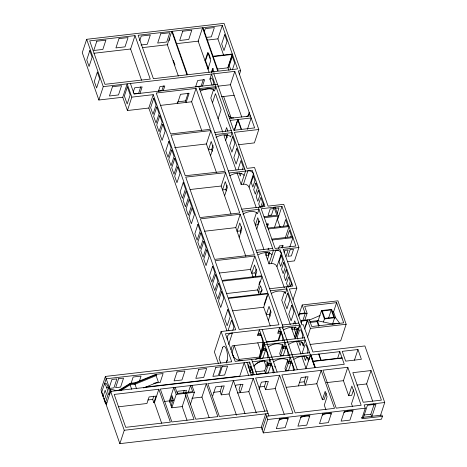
<?xml version="1.0" encoding="UTF-8"?>
<svg xmlns="http://www.w3.org/2000/svg" width="467" height="467" viewBox="0 0 467 467"><rect width="100%" height="100%" fill="white"/><g stroke="black" fill="none" stroke-linecap="round" stroke-linejoin="round"><path stroke-width="0.7" d="M262.308 347.179L262.361 346.987A8.044 2.598 83.4 0 0 261.491 336.59A8.044 2.598 83.4 0 0 257.936 334.372L260.621 334.209L260.23 335.394L257.48 335.715L259.424 329.795L274.368 372.397M254.06 366.029L254.585 365.352A8.844 4.793 -19.3 0 1 262.962 360.956A9.544 5.172 -19.3 0 1 267.959 365.737L270.708 365.416L271.158 364.015M268.449 346.794A9.34 5.061 -19.3 0 1 276.073 343.846A9.276 5.026 -19.3 0 1 282.979 348.335L285.728 348.014L286.166 346.689L283.434 346.969A8.056 2.604 83.4 0 1 286.312 347.559A8.056 2.604 83.4 0 1 288.157 355.65M288.232 363.308L290.982 362.993L291.42 361.662L288.688 361.943A8.056 2.604 83.4 0 1 291.566 362.532A8.056 2.604 83.4 0 1 293.41 370.623M222.566 347.775L222.794 347.209A7.927 2.563 83.4 0 1 226.337 349.31A8.272 2.674 83.4 0 1 227.201 360.127L226.367 362.777M260.23 335.394L260.621 334.209M262.734 350.688L265.484 350.367L265.939 349.024M239.332 74.691L240.651 70.675L224.049 23.35L86.664 39.31L82.262 52.689L98.864 100.014L122.763 97.241L127.158 83.856L131.822 97.142L127.421 110.527L148.821 108.04L153.217 94.661L131.822 97.142M98.864 100.014L103.26 86.634L86.664 39.31M141.559 80.231L130.608 49.006L135.01 35.62L89.711 40.88L104.952 84.329L150.246 79.069L135.01 35.62M139.721 40.687L141.25 36.047L150.321 34.996L147.274 44.272L140.987 45.001M133.171 92.314L134.654 87.802L142.108 86.938L139.989 93.377M140.76 86.844L138.646 93.289L133.901 93.838M169.177 40.664L169.836 38.656M158.453 91.176L159.977 86.535L164.793 85.975L163.269 90.621M163.427 85.94L161.903 90.586L158.465 90.983M202.55 27.775L217.791 71.223L153.398 78.701L138.156 35.253L202.55 27.775L198.154 41.154L209.105 72.379M204.418 31.26L205.287 28.61L214.359 27.553L211.312 36.835L206.426 37.401M177.18 102.413L177.53 103.417L180.525 94.311L189.112 93.312L186.117 102.419L185.592 100.919L188.154 93.108M195.568 86.92L197.687 80.482L204.634 79.67L202.515 86.115M201.68 130.421L191.628 101.777L196.029 88.397L156.235 93.021L170.583 133.936L210.383 129.312L196.029 88.397M208.44 68.999L205.544 60.751L208.107 52.964M153.217 94.661L235.707 329.813L221.107 331.506L231.72 361.767L105.384 376.443L100.983 389.828L103.429 396.798M203.285 79.583L201.166 86.021L195.615 86.669M207.938 69.058L210.716 60.622L207.821 52.374L205.048 60.809L205.544 60.751M223.617 55.159L217.902 38.86L222.298 25.481L203.052 27.716L213.051 56.233L232.303 53.997L222.298 25.481M103.061 396.629L105.168 390.225L106.412 393.774L104.304 400.178M211.353 72.397L212.654 68.433L214.038 72.367M211.855 72.338L213.156 68.375M108.969 388.451L111.917 379.49L116.867 378.918L113.925 387.873L109.675 388.369M106.896 402.787L105.285 402.974L108.204 394.101A13.105 4.232 83.4 0 0 104.515 383.588L106.126 383.401A13.105 4.232 83.4 0 1 109.815 393.914L108.204 394.101M106.237 404.801L110.632 391.416L344.267 364.278L339.824 351.622L252.431 361.779M213.606 89.46L210.804 97.988L222.806 132.208M212.473 102.746L215.462 93.651L221.095 109.722L218.107 118.811M228.124 66.711L232.303 53.997M232.449 54.417L237.54 68.929L218.293 71.165L213.203 56.653L232.449 54.417L228.048 67.797L217.359 69.04M216.449 172.533L206.426 143.959L210.827 130.579L171.033 135.202L185.259 175.755L225.112 171.301L210.827 130.579M232.473 69.647L234.656 63.016L232.338 56.419L229.285 65.695L230.675 69.653M129.931 384.306L130.252 383.319L135.132 382.753L156.258 374.143L156.112 375.637L134.986 384.248L130.106 384.814L120.463 390.727M130.894 383.915L133.165 377.021L141.057 376.104L139.242 381.621M241.731 117.036L230.4 84.737L234.802 71.352L103.26 86.634M212.357 151.366L211.668 149.411L213.034 145.255M210.529 155.657L213.261 147.344L211.201 141.472L208.469 149.779L211.668 149.411M361.388 417.492L381.988 415.099L382.426 416.342L381.492 419.185L263.295 432.915L267.696 419.535L265.7 413.838L261.298 427.217L119.861 443.65L124.263 430.27L105.384 376.443M225.292 131.571L226.6 127.584L227.878 131.221M225.678 140.404L227.645 134.42M234.183 130.235L237.703 119.529L241.182 129.447L233.681 130.316L213.851 73.786M234.533 130.194L237.394 121.496M231.042 214.125L221.183 186.029L225.584 172.65L185.732 177.104L199.934 217.599L239.729 212.975L225.584 172.65M158.833 389.244L170.373 422.145L125.728 427.334L114.187 394.428L158.833 389.244L154.437 402.624L153.865 402.694L152.709 399.402L153.789 396.121M248.1 115.746L249.197 112.401A4.466 3.467 18.2 0 1 246.243 116.429M153.865 402.694L156.025 396.127L149.09 396.932L146.93 403.5L118.361 406.815M226.209 190.857L225.748 189.555L227.114 185.399M224.604 195.784L227.336 187.477L225.281 181.616L222.549 189.923L225.748 189.555M247.411 129.341L251.153 117.97L230.202 120.404M238.024 169.539L240.978 160.543L243.249 167.023L242.344 169.79M241.206 173.245L240.295 176.012L239.157 172.778M171.809 407.796L169.381 400.89L173.782 387.505L176.205 394.417L171.809 407.796L182.206 406.588L185.948 395.216M240.651 70.675L238.252 70.955L258.788 129.505L254.387 142.89L238.602 144.723M256.202 207.535L249.08 187.232A4.547 3.532 18.2 0 0 243.488 184.191L241.135 184.465L245.537 171.08L211.504 74.06L209.905 78.911L212.141 85.28M172.708 397.341L171.208 401.918L169.801 402.081L171.949 395.549L173.275 399.338L171.126 405.864M243.488 184.191L247.884 170.811A4.547 3.532 18.2 0 1 253.476 173.847L249.08 187.232M177.256 393.325L177.939 391.253L186.485 390.26L185.802 392.333M245.899 256.488L235.777 227.622L240.172 214.242L200.378 218.865L214.598 259.401L254.392 254.778L240.172 214.242M183.286 393.191L184.196 390.424M240.96 232.91L240.26 230.92L241.626 226.764M239.151 237.259L241.888 228.947L239.793 222.981L237.061 231.293L240.26 230.92M188.335 392.251L190.536 385.561L192.684 391.685L177.337 393.471L175.189 387.341M190.408 404.352L194.365 392.309L191.943 385.398M256.587 212.281L253.832 220.657L263.896 249.343M260.749 207.161L262.454 201.977L260.855 197.418L258.724 203.892L259.868 207.15M221.107 331.506L214.382 351.96L218.48 363.653M262.366 206.969L263.686 202.952A4.547 3.532 18.2 0 1 260.58 207.004M259.027 220.78L257.72 224.761L255.367 225.036L257.766 217.739L259.162 221.72L256.762 229.017M209.146 417.673L201.931 397.108L206.332 383.728L160.333 389.069L171.874 421.97L194.021 419.401L184.909 393.407M253.155 277.17L250.435 269.424L254.836 256.044L215.042 260.668L221.977 280.433L261.771 275.81L254.836 256.044M232.817 330.327L233.914 326.993L231.504 320.117L228.433 329.451L228.918 330.823M266.832 226.863L267.871 223.687M228.62 344.523L232.426 332.93A7.314 5.674 18.2 0 0 227.429 339.439M267.358 227.143L268.402 223.967L266.534 224.183M212.73 395.853L215.684 386.869L224.236 385.876L221.276 394.86L229.028 393.961L233.43 380.576L244.971 413.482M255.898 275.495L254.988 272.897L256.249 269.05M226.291 362.888L227.201 360.127M230.972 349.684L232.239 345.825L262.839 342.27M255.122 276.563L256.803 271.432L254.515 264.958L251.783 273.265L254.988 272.897M277.264 213.145L278.974 207.938L275.542 208.335M221.276 394.86L220.126 391.568L221.942 386.04M274.503 227.435L278.244 216.063L275.116 207.138M281.945 206.344L295.868 246.033L275.121 248.444L261.193 208.755L281.945 206.344L277.544 219.723L280.112 227.05M267.124 252.122L266.032 255.437L268.385 255.169L269.255 252.513M267.994 249.471L268.432 248.14L268.899 249.471M258.911 284.508L260.008 281.163M267.428 259.424L269.611 252.787M259.29 294.659L257.632 289.943L262.034 276.557L222.239 281.181L228.083 297.853L267.883 293.229L262.034 276.557M284.327 287.719L276.925 266.616A4.547 3.532 18.2 0 0 271.333 263.581L268.98 263.849L273.382 250.47L258.233 207.272M260.16 294.659L261.841 289.534L260.498 285.693L258.391 292.097L261.59 291.729L262.221 289.803M238.701 360.687L239.122 359.403L234.276 345.586L231.953 352.661L233.57 357.267M283.545 226.028L285.681 219.519L287.503 224.715L287.077 226.016M271.333 263.581L275.734 250.195A4.547 3.532 18.2 0 1 281.327 253.237L276.925 266.616M278.583 248.485L279.418 245.946L283.16 245.514L282.319 248.053M235.397 387.026L236.028 385.094L242.98 384.288L240.225 392.659L239.075 389.367L240.768 384.218M281.794 247.773L282.628 245.233M285.296 237.937L289.038 226.565L268.286 228.976M264.141 304.607L267.001 295.909M270.247 325.908L263.697 307.228L268.099 293.848L228.299 298.471L239.157 329.41L278.951 324.787L268.099 293.848M287.31 236.775L289.452 230.266L291.274 235.456L290.842 236.757M284.064 252.355L284.707 250.405L288.139 250.003L285.997 256.517M248.17 366.7L249.682 362.094L106.196 378.766L101.602 392.461L105.285 402.974M289.832 246.985L292.914 237.615L272.168 240.026M249.594 370.407L250.487 367.698A9.276 2.995 83.4 0 1 250.989 366.589M270.183 316.217L269.5 314.279L270.638 310.818M268.338 320.455L271.07 312.149L269.033 306.34L266.301 314.653L269.5 314.279M267.889 358.061A8.044 2.598 83.4 0 0 266.062 349.987A8.044 2.598 83.4 0 0 263.19 349.345L265.875 349.182L263.026 357.833L260.008 358.977L259.599 357.821L264.269 343.607M256.278 412.91L248.829 391.661L253.225 378.276L207.833 383.553L219.373 416.453L267.165 410.902M260.008 358.977L264.678 344.769L305.173 340.064L303.229 345.983A9.305 5.044 -19.3 0 0 298.985 341.465A9.305 5.044 -19.3 0 0 288.682 344.448M258.788 129.505L234.393 132.342L247.025 168.365L254.527 167.49L268.081 206.128L283.732 204.312L298.88 247.504L294.479 260.89L287.368 261.713M284.491 291.834L281.735 300.211L290.287 324.577M271.566 293.27A10.017 5.429 -19.3 0 1 285.425 293.247L286.861 288.886L270.358 290.801M288.384 287.193L290.299 281.368L288.699 276.808L286.575 283.282L287.946 287.187M290.492 285.851L291.595 282.506A4.547 3.532 18.2 0 1 288.489 286.557M269.932 359.742L265.53 373.127L264.719 370.804L267.171 363.344M259.051 389.233L261.38 382.152L268.327 381.346L265.577 389.717L275.197 388.597L279.599 375.217L255.624 378.001L268.945 415.963M278.023 340.507L280.912 331.71L278.18 331.996A8.056 2.604 83.4 0 1 281.064 332.586A8.056 2.604 83.4 0 1 282.903 340.671M281.426 332.055L278.676 340.431L266.453 341.85M282.663 328.295L283.072 327.046L198.703 86.523M271.029 364.453L268.28 372.806L256.43 374.184M265.577 389.717L264.421 386.425L266.114 381.276M293.107 299.505L296.843 288.133L283.23 249.325L298.88 247.504M282.605 344.687L279.715 353.478L280.527 355.801L283.276 355.48L286.166 346.689M280.527 355.801L284.928 342.416M292.593 327.349L291.945 329.317L294.298 329.042L294.946 327.075M293.673 324.069L294.753 320.788L295.926 324.139M298.699 315.663L302.196 304.986L337.939 300.83L346.152 324.238L340.671 340.904L309.93 344.471M295.337 326.923L294.473 329.55L297.298 329.223M298.874 316.171L299.359 313.655L305.004 313.001M262.145 429.622L266.54 416.243L292.914 413.178L279.599 375.217M294.537 336.695L297.339 328.167M287.859 359.66L284.963 368.451L285.781 370.775L288.53 370.454L291.42 361.662M309.615 352.719L235.123 361.37L225.427 333.742L299.925 325.09L295.523 338.47L295.173 338.511L299.575 325.131L286.137 286.831M301.104 322.534L301.77 320.525L309.317 319.65L311.74 326.567L343.689 322.855L336.602 302.657L304.659 306.364L307.082 313.281L304.665 320.642M301.285 323.041L301.77 320.525M285.781 370.775L290.182 357.389M302.762 320.864L305.184 313.503L302.196 304.986M305.214 326.561L307.198 320.537M304.735 329.077L307.595 320.374L301.945 321.033M301.46 341.581L300.17 345.51L298.588 341.009M303.229 345.983L302.418 343.665L302.849 342.346M307.555 337.057L310.403 328.389L307.414 319.872M318.652 326.235L317.04 321.646L317.356 320.689L332.574 323.975L339.573 323.164L335.645 317.782L333.572 311.88L336.602 302.657M318.12 320.771L321.477 310.561L331.675 309.376L334.617 317.764L332.574 323.975M306.726 356.601L305.436 360.53L303.854 356.029M298.378 385.905L301.127 377.534L308.08 376.729L305.325 385.1L304.175 381.808L305.867 376.659M306.51 368.364L306.025 368.422L310.427 355.037L299.925 325.09M309.066 359.701L310.608 355.019L315.05 367.675L310.911 354.984L315.348 367.64M323.415 321.997L324.419 318.949L321.477 310.561M328.616 317.98L331.255 309.948L322.253 310.993L324.845 318.371L333.841 317.327L331.255 309.948M326.229 393.056L324.098 399.542L322.399 399.74L316.795 383.763L321.197 370.384L281.864 374.954L295.185 412.916L334.512 408.345L321.197 370.384M322.399 399.74L325.172 391.311L327.075 396.74L324.302 405.169L325.931 409.804M337.623 358.317L339.824 351.622M353.507 389.863L351.698 395.368L348.697 395.712L343.42 380.675L347.816 367.29L322.895 370.185L336.211 408.146L361.137 405.257L347.816 367.29M354.43 360.226L357.95 349.52L342.223 351.347L345.662 361.149L361.388 359.321L357.95 349.52M348.697 395.712L351.861 386.086L354.681 394.13L351.517 403.757L352.462 406.465M372.66 401.135L366.63 383.938L371.031 370.553L352.83 372.672L363.203 402.25L381.405 400.131L371.031 370.553M296.843 288.133L289.347 289.003L301.921 324.857L303.322 324.693L312.896 351.99L364.896 345.948L384.738 402.513L364.137 404.907L365.287 408.193L361.826 418.736L382.426 416.342M363.285 417.877L367.436 405.245L375.964 404.253L372.03 416.22M371.574 416.22L370.874 414.229L374.155 404.259M380.558 415.227L384.738 402.513M280.912 331.71L280.48 333.041L277.731 333.362L279.675 327.443L294.619 370.045M253.955 366.169L254.585 365.352A8.844 4.728 -19.5 0 1 262.962 360.956M118.198 390.71L130.252 383.319L130.106 384.814L131.659 389.244M119.581 390.476L130.433 383.821L135.313 383.255L156.439 374.651M308.903 320.263L320.029 315.499M143.626 387.96L158.331 381.965L155.937 375.135M255.577 359.345L259.599 357.821M93.937 53.261L130.608 49.006M142.336 47.64L167.851 44.674M176.508 43.67L198.65 41.096M207.208 40.104L217.902 38.86M217.552 84.334L134.111 94.025L130.41 83.482M217.564 86.226L230.4 84.737M199.427 88.578L215.923 86.658L214.487 91.018A10.017 5.429 -19.3 0 0 200.629 91.042M199.701 89.752L215.509 87.913M177.723 101.829L185.592 100.919M221.533 96.739L234.101 95.28M160.397 105.408L191.628 101.777M229.495 118.379L250.44 115.944M214.826 132.476L231.323 130.562M215.544 134.531L232.041 132.616L230.61 136.977A10.017 5.429 -19.3 0 0 216.023 137.438M174.588 147.66L206.426 143.959M228.316 170.945L244.813 169.031M229.04 173L252.233 170.303L264.929 206.496L241.731 209.193M242.455 211.247L258.952 209.327L257.515 213.688A10.017 5.429 -19.3 0 0 242.933 214.149M273.604 208.562L270.165 208.959L268.029 215.468L271.461 215.071L274.03 207.26L276.838 215.269L264.007 216.764M264.328 217.68L278.244 216.063M258.222 221.971L259.646 221.802M204.663 231.235L235.777 227.622M267.965 228.059L288.717 225.649M271.847 239.11L292.593 236.699M256.161 250.33L272.664 248.415M256.885 252.384L280.083 249.693L292.838 286.049L269.64 288.746M268.449 253.33L269.815 253.172M219.321 273.037L250.435 269.424M226.518 293.556L257.632 289.943M232.584 310.841L263.697 307.228M299.534 314.163L307.082 313.281M332.171 312.044L333.572 311.88M324.419 318.949L334.617 317.764M334.244 317.945L335.645 317.782M310.024 321.541L317.356 320.689L319.2 325.937M282.354 324.991L298.851 323.076M309.709 322.499L317.04 321.646M310.403 328.389L346.152 324.238M304.361 337.746L263.867 342.451L259.465 355.831L259.874 356.992L239.122 359.403M155.207 374.464L163.1 373.547L160.152 382.502L153.696 383.255M271.187 363.968L268.437 364.289L268.7 363.84A8.073 2.609 83.4 0 1 271.496 365.229A8.073 2.609 83.4 0 1 273.166 373.04M248.426 367.938L250.487 367.698M313.083 361.184L342.002 357.827M313.17 361.435L342.089 358.078M106.715 387.768L108.326 387.581M250.02 372.514L252.816 372.187M255.618 371.86L264.719 370.804M114.573 390.663L120.34 389.992M145.675 387.05L239.781 376.116L244.183 362.736L248.625 375.386M250.832 374.832L252.933 374.587M176.205 394.417L194.365 392.309M147.858 399.968L152.709 399.402M213.711 392.315L220.126 391.568M259.559 386.991L264.421 386.425M299.306 382.374L304.175 381.808M164.431 401.462L169.381 400.89M170.975 400.704L173.648 400.394M191.861 398.281L201.931 397.108M237.446 392.981L248.829 391.661M286.119 387.33L316.795 383.763M326.328 382.66L343.42 380.675M356.911 385.065L366.63 383.938M124.263 430.27L268.099 413.558M267.696 419.535L365.287 408.193M363.775 415.052L370.874 414.229M190.022 189.514L221.183 186.029M115.997 390.494L110.405 389.209L111.339 391.866M310.427 355.037L315.05 367.675M373.629 403.885L374.108 405.263M234.802 71.352L254.632 127.882L241.532 129.406L238.053 119.488M227.902 67.376L228.976 70.435M318.955 354.05L321.133 360.25M318.657 354.085L320.835 360.285M208.802 53.687L210.489 58.503M223.629 96.5L231.253 118.25M284.946 291.875L285.425 293.247M297.911 339.083L297.234 337.151L299.388 330.601A4.296 1.389 83.4 0 1 301.431 331.442L301.974 332.983A4.296 1.389 83.4 0 1 302.499 338.184M302.955 353.455L302.505 352.171L304.653 345.621A4.296 1.389 83.4 0 1 306.696 346.456L307.239 347.997A4.296 1.389 83.4 0 1 307.765 353.198M227.178 137.707L226.332 135.284L223.979 135.558L236.063 170.006M294.298 329.042L295.815 333.368M296.475 341.196L301.017 354.126M301.729 356.169L306.025 368.422M237.032 172.761L241.135 184.465M265.081 252.729L268.98 263.849M291.233 327.285L295.173 338.511M282.424 327.122L297.368 369.724M172.253 31.295L187.495 74.743M186.993 74.802L171.757 31.353L167.355 44.733L178.306 75.963M282.979 348.335L282.167 346.018A9.276 5.026 -19.3 0 0 282.319 344.623M173.333 60.29L174.997 65.041M262.174 329.474L277.118 372.076M267.959 365.737L267.147 363.419A9.544 5.172 -19.3 0 0 267.282 361.598M275.197 388.597L284.234 414.357M257.778 342.86L261.047 352.182M263.966 360.495L266.301 367.155M251.62 359.456L256.873 374.429M249.682 362.094L254.124 374.75M253.225 378.276L264.766 411.182M246.932 362.415L251.374 375.071M261.298 427.217L263.295 432.915M148.821 108.04L226.962 330.817M222.73 347.372L219.081 358.382L220.733 363.092M229.028 393.961L236.483 415.21M122.763 97.241L127.421 110.527M206.332 383.728L217.873 416.628L195.726 419.203L186.607 393.208M182.206 406.588L187.004 420.271M154.437 402.624L161.646 423.19M135.132 382.753L134.986 384.248L136.539 388.678M104.013 398.474L119.861 443.65M242.122 360.559A7.314 5.674 18.2 0 1 233.121 355.679M233.646 117.894A4.466 3.467 18.2 0 1 228.252 114.835M210.039 79.297A6.164 1.991 83.4 0 1 212.97 80.493A6.17 1.991 83.4 0 1 213.892 85.105M229.513 175.901A10.017 5.429 -19.3 0 1 244.101 175.446M287.573 359.654A9.305 5.044 -19.3 0 1 287.398 361.067L288.209 363.384A9.305 5.044 -19.3 0 0 284.006 358.796A9.305 5.044 -19.3 0 0 273.633 361.814M270.708 365.416A9.305 5.044 -19.3 0 1 271.023 364.68M290.982 362.993A9.188 4.979 -19.3 0 1 291.297 362.252M293.941 359.38A9.188 4.979 -19.3 0 1 301.659 356.461A9.182 4.974 -19.3 0 1 308.483 360.956L307.665 358.638A9.182 4.974 -19.3 0 0 307.841 357.249M302.563 342.27A9.305 5.044 -19.3 0 1 302.418 343.665M285.728 348.014A9.305 5.044 -19.3 0 1 286.055 347.285M298.162 329.422A10.134 5.487 -19.3 0 0 290.912 327.344A10.017 5.429 -19.3 0 0 283.551 329.953M258.093 254.854A10.017 5.429 -19.3 0 1 271.952 254.83M248.24 366.91A9.276 2.995 83.4 0 1 251.766 368.842A9.276 2.995 83.4 0 1 252.74 375.223M274.765 366.169A8.073 2.609 83.4 0 1 275.069 367.138M284.17 333.006A8.056 2.604 83.4 0 1 284.508 333.87M265.484 350.367A9.34 5.061 -19.3 0 1 265.811 349.637M249.968 371.884A101.427 55.059 -19.2 0 1 251.585 369.426M249.851 371.697A102.501 55.526 -19.3 0 1 251.561 369.099M322.329 415.081A7.565 4.098 -19.3 0 1 331.161 414.06M309.563 416.564A6.836 3.701 -19.3 0 0 305.471 416.103A6.982 3.783 -19.3 0 0 300.73 417.591M352.76 411.55A8.85 4.793 -19.3 0 0 348.662 411.083A6.626 3.59 -19.3 0 0 343.928 412.577M287.964 419.074A6.836 3.701 -19.3 0 0 283.872 418.607A6.982 3.783 -19.3 0 0 279.132 420.102M89.81 50.599L86.757 59.881L89.074 66.483L92.127 57.202L89.81 50.599M96.815 41.207L93.768 50.489L102.839 49.432L105.892 40.156L96.815 41.207M97.352 72.099L94.299 81.375L96.616 87.977L99.664 78.701L97.352 72.099M118.974 38.638L115.927 47.914L124.998 46.858L128.051 37.582L118.974 38.638M112.471 86.716L109.424 95.992L118.495 94.941L121.548 85.659L112.471 86.716M127.374 86.874L124.38 95.986L127.187 104.001L130.182 94.889L127.374 86.874M160.724 33.787L157.671 43.063L166.742 42.012L169.795 32.731L160.724 33.787M153.707 98.333L150.637 107.673L152.983 114.357L156.054 105.022L153.707 98.333M156.749 107.007L153.678 116.341L156.025 123.031L159.095 113.691L156.749 107.007M182.725 31.231L179.672 40.506L188.75 39.456L191.797 30.174L182.725 31.231M159.79 115.682L156.719 125.016L159.066 131.7L162.137 122.366L159.79 115.682M162.831 124.35L159.767 133.69L162.107 140.374L165.178 131.04L162.831 124.35M168.838 141.472L165.767 150.812L168.044 157.291L171.115 147.957L168.838 141.472M171.815 149.954L168.745 159.288L171.015 165.756L174.08 156.422L171.815 149.954M174.786 158.43L171.716 167.77L173.987 174.232L177.057 164.898L174.786 158.43M177.764 166.912L174.693 176.246L176.958 182.714L180.028 173.38L177.764 166.912M224.72 34.71L221.673 43.986L223.991 50.588L227.038 41.312L224.72 34.71M118.6 378.714L115.653 387.674L120.609 387.096L123.551 378.142L118.6 378.714M183.233 182.515L180.169 191.849L182.434 198.317L185.504 188.977L183.233 182.515M186.21 190.991L183.14 200.325L185.411 206.793L188.475 197.459L186.21 190.991M189.182 199.473L186.111 208.807L188.382 215.275L191.452 205.935L189.182 199.473M192.159 207.949L189.088 217.283L191.359 223.751L194.424 214.417L192.159 207.949M197.92 224.382L194.85 233.716L197.121 240.184L200.191 230.85L197.92 224.382M200.898 232.864L197.827 242.198L200.098 248.666L203.163 239.326L200.898 232.864M232.613 136.685L229.653 145.681L231.924 152.154L234.883 143.159L232.613 136.685M203.869 241.34L200.798 250.674L203.069 257.142L206.14 247.808L203.869 241.34M236.798 148.617L233.839 157.613L236.109 164.086L239.069 155.091L236.798 148.617M206.846 249.822L203.775 259.156L206.04 265.624L209.111 256.284L206.846 249.822M177.016 371.93L174.068 380.891L181.961 379.969L184.909 371.014L177.016 371.93M212.608 266.254L209.537 275.588L211.808 282.056L214.878 272.722L212.608 266.254M215.585 274.73L212.514 284.064L214.779 290.532L217.85 281.198L215.585 274.73M253.359 176.047L251.228 182.521L252.828 187.08L254.959 180.606L253.359 176.047M218.556 283.212L215.485 292.546L217.756 299.014L220.827 289.674L218.556 283.212M255.858 183.169L253.727 189.643L255.326 194.202L257.457 187.728L255.858 183.169M221.533 291.688L218.463 301.022L220.728 307.49L223.798 298.156L221.533 291.688M198.755 369.403L195.813 378.363L203.705 377.447L206.653 368.486L198.755 369.403M258.356 190.297L256.225 196.77L257.825 201.33L259.956 194.856L258.356 190.297M227.814 309.603L224.744 318.938L227.16 325.814L230.225 316.48L227.814 309.603M215.836 367.418L212.888 376.379L218.276 375.754L221.218 366.793L215.836 367.418M222.193 366.683L219.251 375.637L224.633 375.013L227.581 366.052L222.193 366.683M281.204 255.431L279.073 261.905L280.673 266.464L282.804 259.991L281.204 255.431M283.702 262.559L281.572 269.033L283.171 273.592L285.302 267.118L283.702 262.559M290.077 249.781L287.941 256.29L291.373 255.893L293.515 249.378L290.077 249.781M286.201 269.681L284.076 276.155L285.676 280.714L287.8 274.24L286.201 269.681M287.538 293.27L284.578 302.266L286.901 308.885L289.861 299.89L287.538 293.27M291.735 305.243L288.781 314.238L291.104 320.864L294.058 311.868L291.735 305.243M279.505 418.963L276.318 428.671L285.144 427.644L288.337 417.936L279.505 418.963M301.104 416.453L297.917 426.161L306.743 425.133L309.936 415.432L301.104 416.453M322.703 413.943L319.516 423.651L328.342 422.623L331.535 412.921L322.703 413.943M344.302 411.439L341.114 421.141L349.941 420.113L353.134 410.411L344.302 411.439"/></g></svg>
